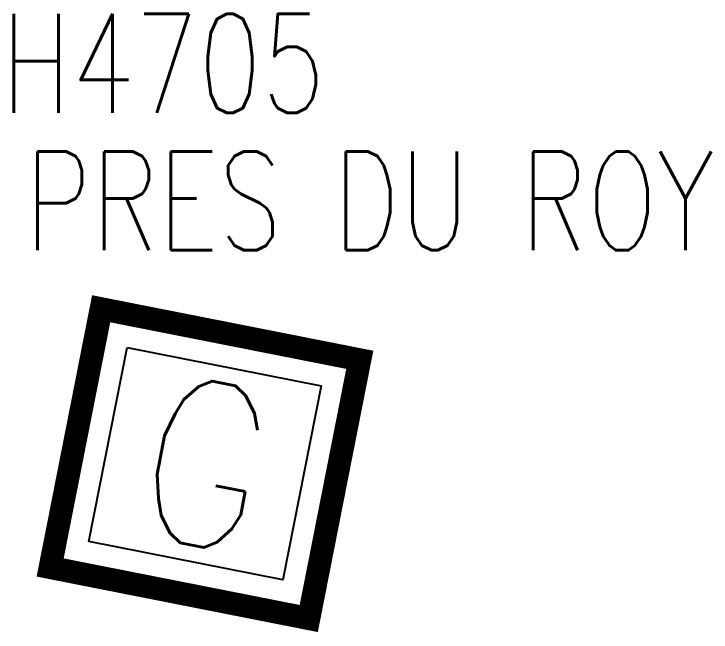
# Model space of a CAD drawing. Header units: millimetres. Extents: x 109000 to 109780, y 147301 to 147889.
# Drawn here: x 109030.25 to 109040.83, y 147609.39 to 147618.77 of the extents above; entities that cross this region are included whole.
import ezdxf
from ezdxf.enums import TextEntityAlignment as Align

# ---------------------------------------------------------------- set-up
doc = ezdxf.new("R2010")
doc.units = ezdxf.units.MM
doc.header["$MEASUREMENT"] = 0
doc.layers.add('G_210', color=7, linetype='CONTINUOUS')
doc.styles.get("Standard").update_dxf_attribs({"font": 'ROMANS.SHX', "width": 0.85})

# ---------------------------------------------------------------- blocks, each defined once
blk = doc.blocks.new('G_210_23')
at = {"layer": 'G_210', "color": 0, "linetype": 'Continuous', "const_width": 0.35, "flags": 128}
blk.add_lwpolyline([(4, 4), (4, 0), (0, 0), (0, 4)], close=True, dxfattribs=at)
at = {"layer": 'G_210', "color": 0, "linetype": 'Continuous'}
blk.add_lwpolyline([(0.5, 3.5), (3.5, 3.5), (3.5, 0.5), (0.5, 0.5)], close=True, dxfattribs=at)
at = {"layer": 'G_210', "insert": (2, 2), "char_height": 2.5, "width": 4, "attachment_point": 5}
blk.add_mtext('G', dxfattribs=at)
at = {"layer": 'G_210', "color": 0, "linetype": 'Continuous', "width": 0.75}
for tag, height, p in [('NUM', 4, (2, 16)), ('NOM', 4, (2, 11)), ('BCL', 3, (2, 7))]:
    blk.add_attdef(tag, text='', height=height, dxfattribs=at).set_placement(p, align=Align.MIDDLE)
at = {"layer": 'G_210', "color": 0, "linetype": 'Continuous', "width": 0.75, "flags": 3}
for tag, p in [('DEF_LEG', (2.139, -3.111)), ('DEF_COUP', (2.139, -5.611)), ('DEF_TYPE', (2.139, -8.111))]:
    blk.add_attdef(tag, text='', height=1.2, dxfattribs=at).set_placement(p, align=Align.MIDDLE)

msp = doc.modelspace()

# ---------------------------------------------------------------- block references
at = {"layer": 'G_210'}
ref = msp.add_blockref('G_210_23', (109030.799, 147610.372), dxfattribs=dict(at, rotation=348.8412062172313))
ref.add_attrib('NUM', 'H4705', dxfattribs={"color": 0, "linetype": 'Continuous', "height": 1.5, "width": 0.75}).set_placement((109032.516, 147618.018), align=Align.MIDDLE)
ref.add_attrib('NOM', 'PRES DU ROY', dxfattribs={"color": 0, "linetype": 'Continuous', "height": 1.5, "width": 0.75}).set_placement((109035.645, 147615.933), align=Align.MIDDLE)

doc.saveas('drawing.dxf')
